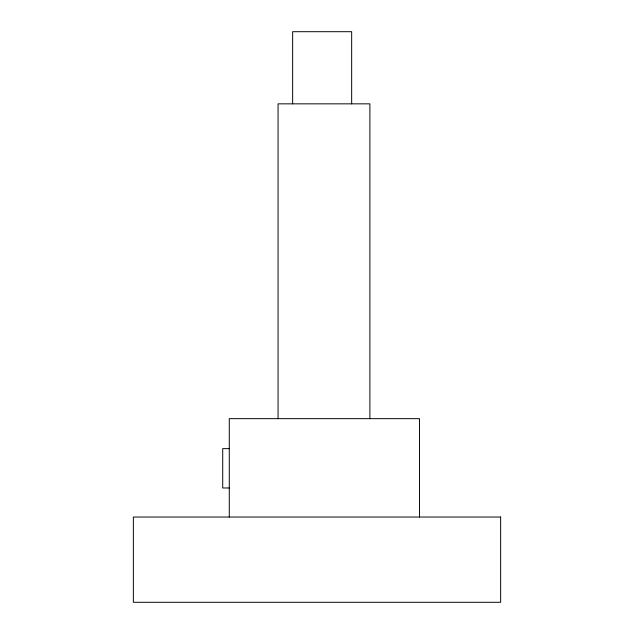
<?xml version="1.0" encoding="UTF-8"?>
<svg xmlns="http://www.w3.org/2000/svg" width="634" height="634" viewBox="0 0 634 634"><rect width="100%" height="100%" fill="white"/><g stroke="black" fill="none" stroke-linecap="round" stroke-linejoin="round"><path stroke-width="0.95" d="M229.278 448.634L222.716 448.634L222.716 487.982L229.278 487.982M419.478 517.035L419.478 418.662L229.278 418.662L229.278 517.035M369.884 418.662L369.884 103.841L278.064 103.841L278.064 418.662M351.664 103.841L351.664 31.7L292.639 31.7L292.639 103.841M500.638 517.035L133.362 517.035L133.362 602.3L500.638 602.3L500.638 517.035"/></g></svg>
